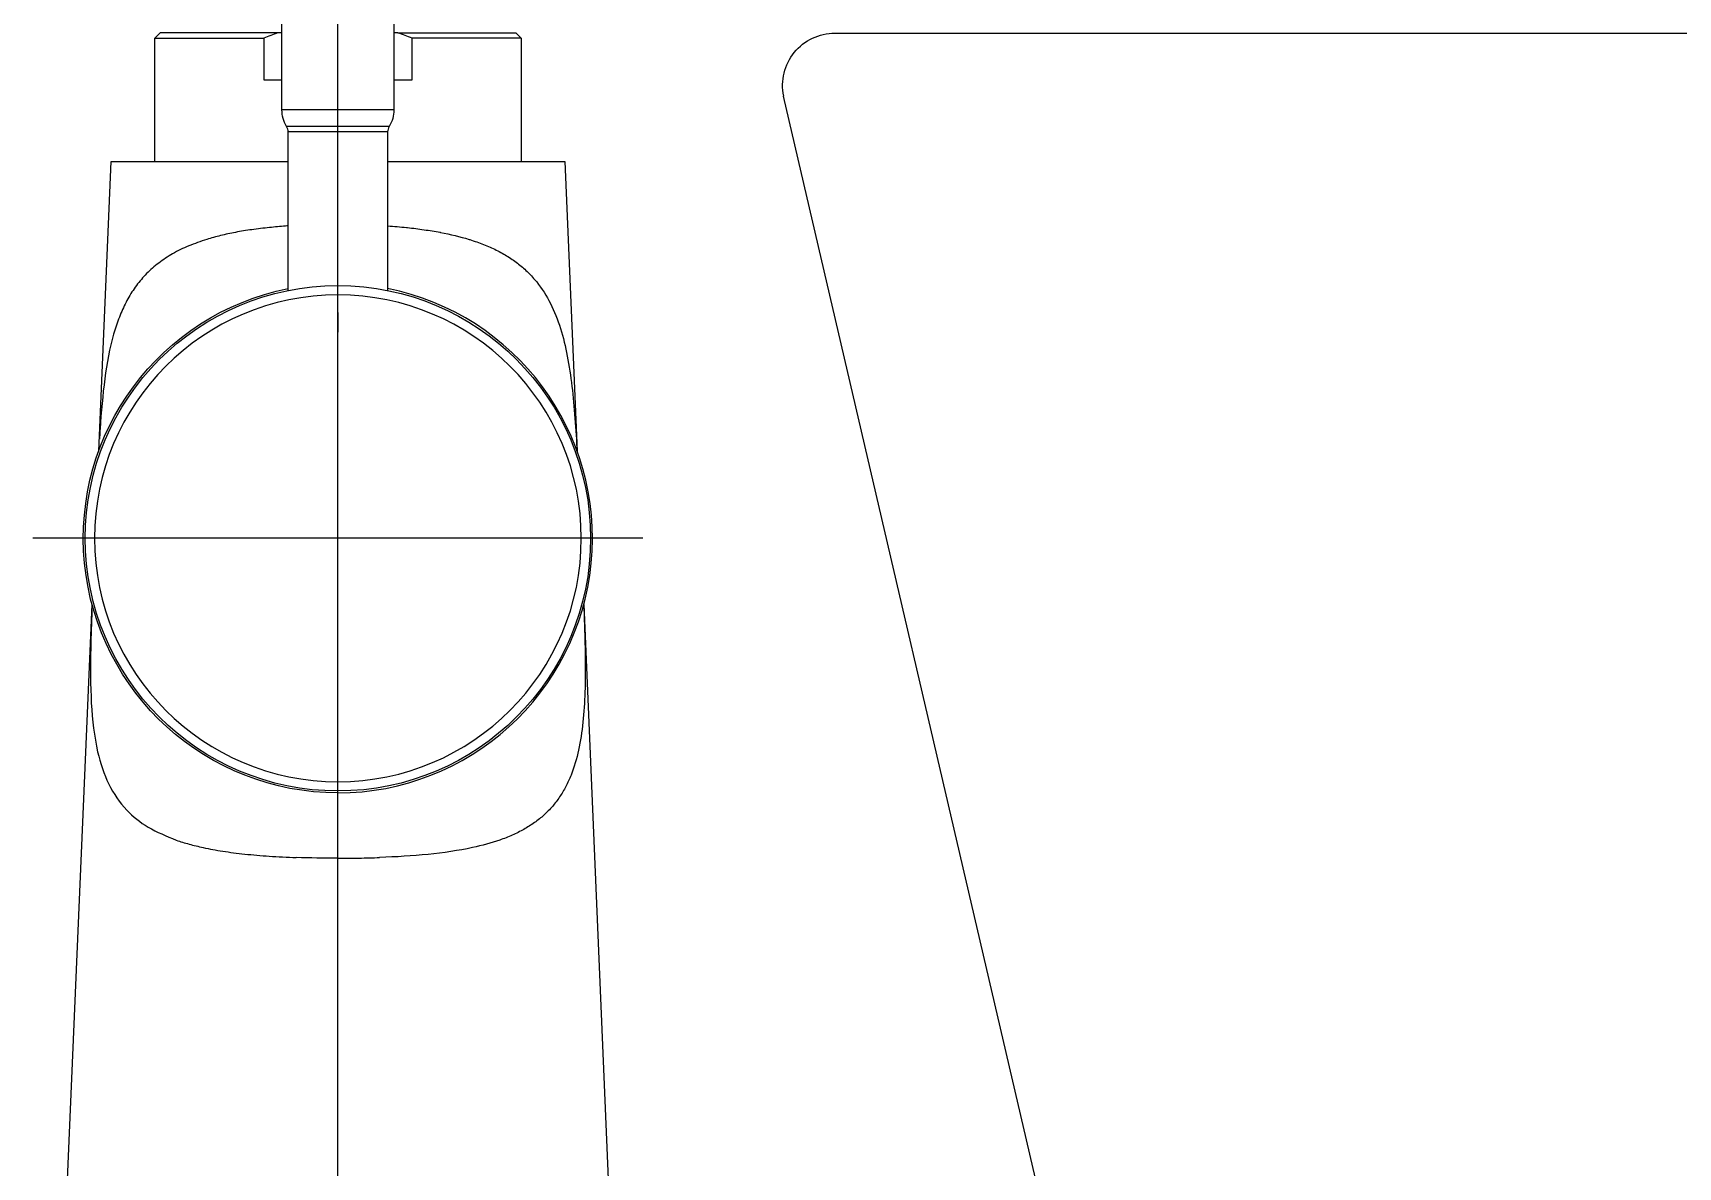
# Model space of a CAD drawing. Header units: millimetres. Extents: x -223175 to 287756, y -120611 to 352956.
# Drawn here: x 278842.8 to 279000.1, y 80941.2 to 81049.6 of the extents above; entities that cross this region are included whole.
import ezdxf

# ---------------------------------------------------------------- set-up
doc = ezdxf.new("R2010")
doc.units = ezdxf.units.MM
doc.header["$LTSCALE"] = 50
doc.layers.add('F-BATH', color=6, linetype='Continuous')
doc.layers.add('I-F-BATH', color=6, linetype='Continuous')

# ---------------------------------------------------------------- blocks, each defined once
blk = doc.blocks.new('CL-827-ele-02')
at = {"layer": 'F-BATH', "color": 1}
for p, q in [((-100, 238.37), (-100, 296.67)), ((-129.15, 267.52), (-70.85, 267.52))]:
    blk.add_line(p, q, dxfattribs=at)
at = {"layer": 'F-BATH', "color": 252}
blk.add_line((-100, 199.52), (-100, 236.94), dxfattribs=at)
at = {"layer": 'F-BATH', "color": 1}
for points, degree, knots in [([(-100, 284.42), (-100, 289.42), (-100, 478.01)], 1, [0, 0, 0.025828, 1, 1]), ([(-100, 236.94), (-100, 237.16), (-100, 237.59), (-100, 238.46), (-100, 239.52), (-100, 240.69), (-100, 241.72), (-100, 242.56), (-100, 243), (-100, 243.18), (-100, 243.21)], 3, [0, 0, 0, 0, 0.081276, 0.162548, 0.325093, 0.487638, 0.650183, 0.812728, 0.975274, 1, 1, 1, 1])]:
    blk.add_open_spline(points, degree=degree, knots=knots, dxfattribs=at)
at = {"layer": 'I-F-BATH'}
for p, q in [((-105.35, 360.81), (-105.35, 308.47)), ((-94.65, 308.47), (-94.65, 360.81)), ((-147.5, 315.8), (-327.5, 315.8)), ((-117, 315.82), (-117.5, 315.32)), ((-117.5, 315.32), (-117.5, 303.52)), ((-117.5, 315.32), (-107.09, 315.32)), ((-105.74, 315.82), (-117, 315.82)), ((-107.09, 311.32), (-107.09, 315.32)), ((-105.74, 315.82), (-105.35, 315.82)), ((-94.65, 315.82), (-94.26, 315.82)), ((-94.26, 315.82), (-83, 315.82)), ((-92.91, 315.32), (-92.91, 311.32)), ((-82.5, 315.32), (-92.91, 315.32)), ((-82.5, 315.32), (-83, 315.82)), ((-82.5, 303.52), (-82.5, 315.32)), ((-171.67, 184.79), (-142.6, 309.79)), ((-105.35, 311.32), (-107.09, 311.32)), ((-92.91, 311.32), (-94.65, 311.32)), ((-105.35, 308.47), (-100, 308.47)), ((-100, 308.47), (-94.65, 308.47)), ((-104.9, 306.89), (-100, 306.89)), ((-100, 306.89), (-95.1, 306.89)), ((-104.75, 306.36), (-104.75, 291.2)), ((-104.75, 306.36), (-100, 306.36)), ((-100, 306.36), (-95.25, 306.36)), ((-95.25, 291.21), (-95.25, 306.36)), ((-121.68, 303.52), (-122.86, 275.84)), ((-104.75, 303.52), (-121.68, 303.52)), ((-78.32, 303.52), (-95.25, 303.52)), ((-77.14, 275.84), (-78.32, 303.52)), ((-123.49, 261.18), (-126.13, 199.52)), ((-73.87, 199.52), (-76.51, 261.18))]:
    blk.add_line(p, q, dxfattribs=at)
at = {"layer": 'I-F-BATH', "extrusion": (0, 0, -1)}
blk.add_circle((100, 267.52), 24.15, dxfattribs=at)
at = {"layer": 'I-F-BATH'}
blk.add_circle((-100, 267.52), 23.26, dxfattribs=at)
for centre, radius, start, end in [((-147.5, 310.8), 5, 348.2702, 90), ((-102.35, 308.47), 3, 180, 211.7881), ((-97.65, 308.47), 3, 328.2119, 0), ((-100, 267.52), 24.33, 270, 78.7416)]:
    blk.add_arc(centre, radius, start, end, dxfattribs=at)
at = {"layer": 'I-F-BATH', "extrusion": (0, 0, -1)}
for centre, radius, start, end in [((105.75, 306.36), 1, 148.2119, 180), ((94.25, 306.36), 1, 0, 31.7881), ((100, 267.52), 24.33, 270, 78.7416)]:
    blk.add_arc(centre, radius, start, end, dxfattribs=at)
at = {"layer": 'I-F-BATH'}
for points in [[(-107.09, 315.32), (-106.65, 315.5), (-106.2, 315.67), (-105.74, 315.82)], [(-94.26, 315.82), (-93.8, 315.67), (-93.35, 315.5), (-92.91, 315.32)], [(-104.76, 297.38), (-105.36, 297.33), (-105.96, 297.28), (-106.54, 297.22)], [(-109.79, 296.76), (-110.75, 296.57), (-111.66, 296.36), (-112.53, 296.09)]]:
    blk.add_open_spline(points, degree=3, dxfattribs=at)
for points, knots in [([(-106.54, 297.22), (-106.58, 297.22), (-107.15, 297.16), (-108.24, 297.02), (-109.27, 296.85), (-109.78, 296.76), (-109.79, 296.76)], [0, 0, 0, 0, 0.030748, 0.50962, 0.988492, 1, 1, 1, 1]), ([(-95.21, 297.37), (-95.14, 297.37), (-94.55, 297.33), (-93.97, 297.27), (-93.46, 297.22)], [0, 0, 0, 0, 0.124349, 1, 1, 1, 1]), ([(-93.46, 297.22), (-92.89, 297.16), (-91.78, 297.03), (-90.73, 296.85), (-90.21, 296.76)], [0, 0, 0, 0, 0.5101, 1, 1, 1, 1]), ([(-112.53, 296.09), (-112.55, 296.08), (-113.03, 295.93), (-113.93, 295.62), (-115.15, 295.08), (-116.27, 294.45), (-117.29, 293.74), (-118.21, 292.93), (-119.28, 291.73), (-120.37, 290.01), (-121.32, 287.62), (-121.96, 284.96), (-122.39, 282.07), (-122.67, 279), (-122.8, 276.82), (-122.86, 275.7), (-122.86, 275.66)], [0, 0, 0, 0, 0.003408, 0.058566, 0.113724, 0.168882, 0.22404, 0.279198, 0.334355, 0.444671, 0.554987, 0.665303, 0.775618, 0.885934, 0.99625, 1, 1, 1, 1]), ([(-90.21, 296.76), (-89.73, 296.66), (-88.78, 296.47), (-87.91, 296.21), (-87.47, 296.09)], [0, 0, 0, 0, 0.50867, 1, 1, 1, 1]), ([(-87.47, 296.09), (-86.88, 295.89), (-85.72, 295.5), (-84.19, 294.74), (-82.85, 293.86), (-81.7, 292.84), (-80.72, 291.7), (-79.91, 290.43), (-79.24, 289.04), (-78.42, 286.78), (-77.73, 283.37), (-77.38, 279.71), (-77.24, 277.52), (-77.21, 276.99)], [0, 0, 0, 0, 0.077292, 0.152576, 0.226232, 0.298664, 0.370293, 0.441552, 0.512881, 0.584713, 0.761816, 0.942662, 1, 1, 1, 1]), ([(-123.49, 261.17), (-123.52, 260.47), (-123.58, 258.69), (-123.65, 255.87), (-123.63, 252.81), (-123.46, 249.91), (-123.05, 247.24), (-122.46, 245.24), (-121.8, 243.79), (-121.21, 242.79), (-120.52, 241.88), (-119.71, 241.06), (-118.8, 240.33), (-117.79, 239.69), (-116.68, 239.13), (-115.87, 238.82), (-115.46, 238.67)], [0, 0, 0, 0, 0.065841, 0.169666, 0.273491, 0.377316, 0.481141, 0.584966, 0.636878, 0.68879, 0.740703, 0.792615, 0.844528, 0.89644, 0.948353, 1, 1, 1, 1]), ([(-76.49, 260.64), (-76.44, 259.43), (-76.34, 256.36), (-76.34, 251.7), (-76.85, 247.34), (-77.98, 243.94), (-79.62, 241.57), (-81.79, 239.8), (-83.61, 239.06), (-84.54, 238.67)], [0, 0, 0, 0, 0.116568, 0.299501, 0.479145, 0.619075, 0.758151, 0.876102, 1, 1, 1, 1])]:
    blk.add_open_spline(points, degree=3, knots=knots, dxfattribs=at)
at = {"layer": 'I-F-BATH', "color": 252}
for points in [[(-115.46, 238.67), (-114.65, 238.39), (-113.78, 238.16), (-112.87, 237.96)], [(-112.87, 237.96), (-110.2, 237.38), (-107.15, 237.13), (-103.99, 237.01)], [(-100, 236.94), (-98.66, 236.94), (-97.33, 236.96), (-96.01, 237.01)]]:
    blk.add_open_spline(points, degree=3, dxfattribs=at)
for points, knots in [([(-87.13, 237.96), (-87.74, 237.84), (-89.01, 237.59), (-91.13, 237.33), (-93.47, 237.12), (-95.15, 237.05), (-96.01, 237.01)], [0, 0, 0, 0, 0.225176, 0.466689, 0.724876, 1, 1, 1, 1]), ([(-84.54, 238.67), (-84.95, 238.54), (-85.77, 238.27), (-86.67, 238.07), (-87.13, 237.96)], [0, 0, 0, 0, 0.490535, 1, 1, 1, 1]), ([(-100, 236.94), (-100.68, 236.94), (-102.01, 236.95), (-103.33, 236.99), (-103.99, 237.01)], [0, 0, 0, 0, 0.50553, 1, 1, 1, 1])]:
    blk.add_open_spline(points, degree=3, knots=knots, dxfattribs=at)

msp = doc.modelspace()

# ---------------------------------------------------------------- block references
at = {"color": 30, "xscale": -1}
msp.add_blockref('CL-827-ele-02', (278771.9738, 80733.7664), dxfattribs=at)

doc.saveas('drawing.dxf')
